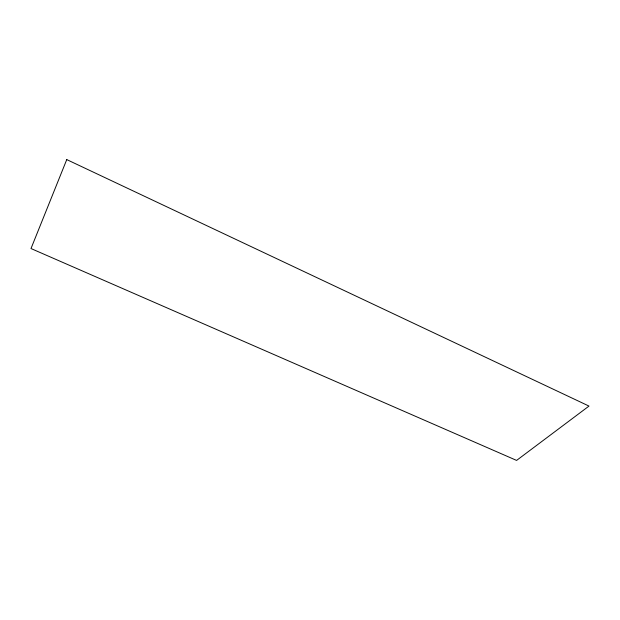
<?xml version="1.0" encoding="UTF-8"?>
<svg xmlns="http://www.w3.org/2000/svg" width="620" height="620" viewBox="0 0 620 620"><rect width="100%" height="100%" fill="white"/><g stroke="black" fill="none" stroke-linecap="round" stroke-linejoin="round"><path stroke-width="0.93" d="M66.758 159.588L31 248.542L516.592 460.412L589 406.077L66.758 159.588"/></g></svg>
